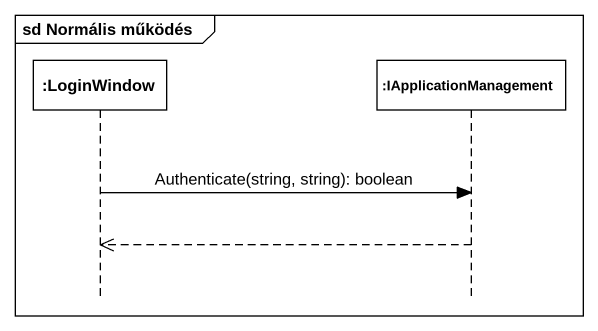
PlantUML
@startuml
mainframe sd Normális működés
hide footbox
participant ":LoginWindow" as LoginWindow
participant ":IApplicationManagement" as IApplicationManagement

LoginWindow -> IApplicationManagement : Authenticate(string, string): boolean
IApplicationManagement -->> LoginWindow
@enduml
